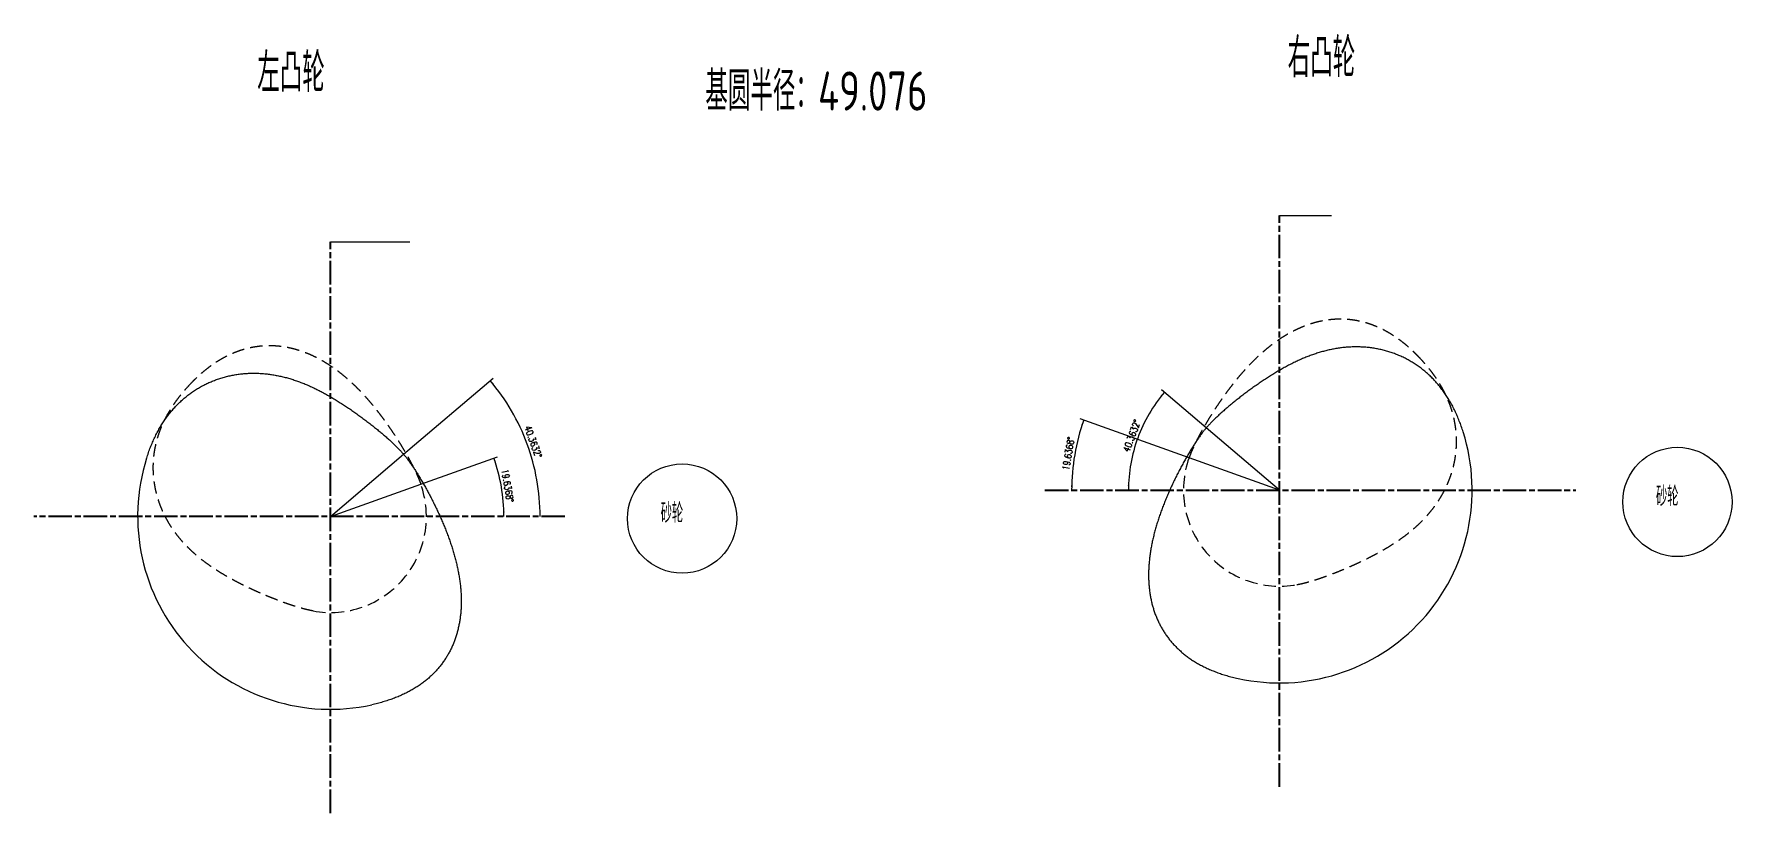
# Model space of a CAD drawing. Header units: millimetres. Extents: x 633 to 1504, y 16 to 1750.
# Drawn here: x 633 to 1501, y 774 to 1172 of the extents above; entities that cross this region are included whole.
import ezdxf

# ---------------------------------------------------------------- set-up
doc = ezdxf.new("R2010")
doc.units = ezdxf.units.MM
doc.linetypes.add('AM_ISO08W050', pattern=[18, 12, -1.5, 3, -1.5])
doc.linetypes.add('DASHED2', pattern=[9.525, 6.35, -3.175])
doc.layers.get('0').update_dxf_attribs({"lineweight": 18})
for name, color, linetype, lineweight in [('4虚线层', 6, 'DASHED2', 18), ('AM_7', 4, 'AM_ISO08W050', 25), ('尺寸线层', 3, 'Continuous', 18)]:
    doc.layers.add(name, color=color, linetype=linetype, lineweight=lineweight)
doc.styles.add('PC_TEXTSTYLE', font='isocp.shx', dxfattribs={"width": 0.8, "bigfont": 'gbcbig.shx'})
doc.styles.add('TH_GBDIM', font='romans.shx', dxfattribs={"width": 0.8, "bigfont": 'gbcbig.shx'})
doc.dimstyles.new('TH_GBDIM', dxfattribs={"dimtxt": 3.5, "dimasz": 2.5, "dimexe": 2, "dimexo": 0, "dimgap": 1.5, "dimtad": 1, "dimdec": 1, "dimdsep": 46, "dimtxsty": 'TH_GBDIM', "dimcen": 2.5, "dimdle": 5, "dimclrd": 4, "dimclre": 4, "dimclrt": 3, "dimadec": 0, "dimazin": 2, "dimtfac": 0.714286, "dimtdec": 1, "dimtmove": 0, "dimatfit": 3, "dimfxl": 0, "dimarcsym": 0})

# ---------------------------------------------------------------- blocks, each defined once
blk = doc.blocks.new('*X4')
at = {"layer": '尺寸线层', "linetype": 'Continuous'}
for points in [[(1169.27, 974.92), (1168.86, 972.42), (1168.07, 972.68)], [(1163.1, 939.22), (1163.54, 941.71), (1162.71, 941.73)]]:
    blk.add_hatch(color=4, dxfattribs=at).paths.add_polyline_path(points, flags=0)
at = {"layer": '尺寸线层', "color": 4, "linetype": 'Continuous'}
blk.add_line((1223.1, 955.71), (1167.39, 975.59), dxfattribs=at)
for start, end in [(160.36322, 170.18161), (170.18161, 180)]:
    blk.add_arc((1269.32, 939.22), 106.22, start, end, dxfattribs=at)
at = {"layer": '尺寸线层', "color": 3, "insert": (1161.45, 957.89), "char_height": 3.5, "width": 34.4, "attachment_point": 5, "rotation": 80.18161, "style": 'TH_GBDIM'}
blk.add_mtext('19.6368%%D', dxfattribs=at)
blk = doc.blocks.new('*X5')
at = {"layer": '尺寸线层', "linetype": 'Continuous'}
for points in [[(1210.51, 989.2), (1209.25, 987.01), (1208.6, 987.53)], [(1192.14, 939.22), (1192.6, 941.71), (1191.76, 941.73)]]:
    blk.add_hatch(color=4, dxfattribs=at).paths.add_polyline_path(points, flags=0)
at = {"layer": '尺寸线层', "color": 4, "linetype": 'Continuous'}
blk.add_line((1231.92, 971), (1208.99, 990.5), dxfattribs=at)
for start, end in [(139.6368, 159.8184), (159.8184, 180)]:
    blk.add_arc((1269.32, 939.22), 77.18, start, end, dxfattribs=at)
at = {"layer": '尺寸线层', "color": 3, "insert": (1193.83, 966.97), "char_height": 3.5, "width": 35.2, "attachment_point": 5, "rotation": 69.8184, "style": 'TH_GBDIM'}
blk.add_mtext('40.3632%%D', dxfattribs=at)
blk = doc.blocks.new('*X6')
at = {"layer": '尺寸线层', "linetype": 'Continuous'}
for points in [[(867.76, 955.58), (868.17, 953.08), (868.96, 953.34)], [(872.92, 925.77), (872.47, 928.27), (873.3, 928.29)]]:
    blk.add_hatch(color=4, dxfattribs=at).paths.add_polyline_path(points, flags=0)
at = {"layer": '尺寸线层', "color": 4, "linetype": 'Continuous'}
blk.add_line((830.45, 942.27), (869.65, 956.25), dxfattribs=at)
for start, end in [(9.81839, 19.63678), (0, 9.81839)]:
    blk.add_arc((784.23, 925.77), 88.69, start, end, dxfattribs=at)
at = {"layer": '尺寸线层', "color": 3, "insert": (874.82, 941.45), "char_height": 3.5, "width": 34.4, "attachment_point": 5, "rotation": 279.81839, "style": 'TH_GBDIM'}
blk.add_mtext('19.6368%%D', dxfattribs=at)
blk = doc.blocks.new('*X7')
at = {"layer": '尺寸线层', "linetype": 'Continuous'}
for points in [[(865.9, 995.19), (867.18, 993), (867.82, 993.53)], [(891.42, 925.77), (890.97, 928.27), (891.8, 928.28)]]:
    blk.add_hatch(color=4, dxfattribs=at).paths.add_polyline_path(points, flags=0)
at = {"layer": '尺寸线层', "color": 4, "linetype": 'Continuous'}
blk.add_line((821.62, 957.56), (867.42, 996.49), dxfattribs=at)
for start, end in [(20.1816, 40.3632), (360, 20.1816)]:
    blk.add_arc((784.23, 925.77), 107.19, start, end, dxfattribs=at)
at = {"layer": '尺寸线层', "color": 3, "insert": (887.89, 963.87), "char_height": 3.5, "width": 35.2, "attachment_point": 5, "rotation": 290.1816, "style": 'TH_GBDIM'}
blk.add_mtext('40.3632%%D', dxfattribs=at)

msp = doc.modelspace()

# ---------------------------------------------------------------- linework, layer by layer
for p, q in [((1269.32, 1079.57), (1295.91, 1079.57)), ((784.23, 1066.12), (824.86, 1066.12)), ((1269.32, 939.22), (1231.92, 971)), ((784.23, 925.77), (821.62, 957.56)), ((1269.32, 939.22), (1223.1, 955.71)), ((784.23, 925.77), (830.45, 942.27))]:
    msp.add_line(p, q)
for centre in [(1472.72, 933.18), (964, 924.68)]:
    msp.add_circle(centre, 27.92)
for centre, start, end in [((1269.32, 939.22), 257.59006, 17.59006), ((784.23, 925.77), 162.40994, 282.40994)]:
    msp.add_arc(centre, 98.5, start, end)
for points, knots in [([(1363.21, 968.99), (1362.91, 969.93), (1362.59, 970.88), (1361.94, 972.73), (1361.61, 973.63), (1360.91, 975.4), (1360.56, 976.27), (1359.82, 977.97), (1359.45, 978.81), (1358.67, 980.44), (1358.27, 981.24), (1357.45, 982.81), (1357.03, 983.57), (1356.16, 985.08), (1355.72, 985.82), (1354.81, 987.26), (1354.34, 987.97), (1353.38, 989.35), (1352.89, 990.03), (1351.89, 991.36), (1351.38, 992.01), (1350.33, 993.28), (1349.79, 993.9), (1348.7, 995.12), (1348.14, 995.71), (1347, 996.87), (1346.42, 997.43), (1345.24, 998.53), (1344.64, 999.07), (1343.41, 1000.11), (1342.79, 1000.62), (1341.52, 1001.6), (1340.87, 1002.08), (1339.56, 1003), (1338.9, 1003.45), (1337.55, 1004.31), (1336.87, 1004.73), (1335.48, 1005.52), (1334.78, 1005.91), (1333.36, 1006.65), (1332.65, 1007), (1331.2, 1007.67), (1330.47, 1007.99), (1328.99, 1008.59), (1328.24, 1008.88), (1326.74, 1009.42), (1325.99, 1009.67), (1324.46, 1010.14), (1323.7, 1010.36), (1322.15, 1010.77), (1321.38, 1010.95), (1319.82, 1011.29), (1319.04, 1011.44), (1317.47, 1011.71), (1316.69, 1011.83), (1315.11, 1012.03), (1314.32, 1012.12), (1312.74, 1012.25), (1311.95, 1012.3), (1310.36, 1012.37), (1309.57, 1012.39), (1307.99, 1012.4), (1307.2, 1012.39), (1305.62, 1012.33), (1304.83, 1012.29), (1303.26, 1012.17), (1302.47, 1012.1), (1300.9, 1011.92), (1300.12, 1011.82), (1298.56, 1011.58), (1297.78, 1011.45), (1296.23, 1011.16), (1295.46, 1011), (1293.92, 1010.65), (1293.16, 1010.47), (1291.63, 1010.07), (1290.87, 1009.86), (1289.35, 1009.41), (1288.59, 1009.18), (1287.08, 1008.68), (1286.33, 1008.42), (1284.84, 1007.88), (1284.09, 1007.59), (1282.6, 1007), (1281.86, 1006.7), (1280.38, 1006.07), (1279.65, 1005.74), (1278.18, 1005.07), (1277.45, 1004.72), (1275.98, 1004.01), (1275.25, 1003.64), (1273.8, 1002.89), (1273.07, 1002.5), (1271.62, 1001.71), (1270.9, 1001.31), (1269.45, 1000.48), (1268.73, 1000.06), (1267.29, 999.21), (1266.57, 998.77), (1265.14, 997.88), (1264.42, 997.43), (1262.99, 996.52), (1262.28, 996.05), (1260.86, 995.11), (1260.15, 994.64), (1258.74, 993.67), (1258.04, 993.19), (1256.64, 992.21), (1255.94, 991.71), (1254.56, 990.71), (1253.87, 990.21), (1252.5, 989.2), (1251.82, 988.7), (1250.48, 987.68), (1249.81, 987.17), (1248.49, 986.15), (1247.84, 985.63), (1246.56, 984.61), (1245.92, 984.1), (1244.67, 983.08), (1244.06, 982.58), (1242.85, 981.56), (1242.26, 981.06), (1241.1, 980.06), (1240.54, 979.57), (1239.44, 978.58), (1238.9, 978.1), (1237.86, 977.13), (1237.35, 976.66), (1236.38, 975.72), (1235.91, 975.26), (1235.01, 974.36), (1234.57, 973.91), (1233.75, 973.05), (1233.36, 972.62), (1232.62, 971.8), (1232.27, 971.41), (1231.92, 971)], [0, 0, 0, 0, 2.985141, 2.985141, 5.880015, 5.880015, 8.694498, 8.694498, 11.437975, 11.437975, 14.119283, 14.119283, 16.746681, 16.746681, 19.327822, 19.327822, 21.869734, 21.869734, 24.378803, 24.378803, 26.860774, 26.860774, 29.32075, 29.32075, 31.763201, 31.763201, 34.191982, 34.191982, 36.610358, 36.610358, 39.021033, 39.021033, 41.426184, 41.426184, 43.827506, 43.827506, 46.226258, 46.226258, 48.623305, 48.623305, 51.019177, 51.019177, 53.414113, 53.414113, 55.808121, 55.808121, 58.201027, 58.201027, 60.59253, 60.59253, 62.982249, 62.982249, 65.369774, 65.369774, 67.754714, 67.754714, 70.136738, 70.136738, 72.515617, 72.515617, 74.89126, 74.89126, 77.263745, 77.263745, 79.633349, 79.633349, 82.000564, 82.000564, 84.366117, 84.366117, 86.730974, 86.730974, 89.096343, 89.096343, 91.463659, 91.463659, 93.834567, 93.834567, 96.210891, 96.210891, 98.594588, 98.594588, 100.987692, 100.987692, 103.392243, 103.392243, 105.810204, 105.810204, 108.243359, 108.243359, 110.693212, 110.693212, 113.160861, 113.160861, 115.64688, 115.64688, 118.151196, 118.151196, 120.67297, 120.67297, 123.210496, 123.210496, 125.76112, 125.76112, 128.32118, 128.32118, 130.88599, 130.88599, 133.449853, 133.449853, 136.006109, 136.006109, 138.547221, 138.547221, 141.064882, 141.064882, 143.55014, 143.55014, 145.993518, 145.993518, 148.385138, 148.385138, 150.714803, 150.714803, 152.972065, 152.972065, 155.146242, 155.146242, 157.226402, 157.226402, 159.201302, 159.201302, 161.059294, 161.059294, 162.788201, 162.788201, 164.375178, 164.375178, 164.375178, 164.375178]), ([(690.34, 955.54), (690.64, 956.49), (690.95, 957.43), (691.61, 959.28), (691.94, 960.19), (692.63, 961.96), (692.99, 962.83), (693.72, 964.53), (694.1, 965.36), (694.88, 966.99), (695.28, 967.79), (696.1, 969.36), (696.52, 970.13), (697.39, 971.63), (697.83, 972.37), (698.74, 973.82), (699.21, 974.52), (700.17, 975.91), (700.66, 976.59), (701.66, 977.91), (702.17, 978.56), (703.22, 979.84), (703.75, 980.46), (704.85, 981.67), (705.41, 982.26), (706.54, 983.42), (707.13, 983.99), (708.31, 985.09), (708.91, 985.62), (710.14, 986.66), (710.76, 987.17), (712.03, 988.16), (712.68, 988.63), (713.98, 989.56), (714.65, 990), (716, 990.86), (716.68, 991.28), (718.07, 992.08), (718.77, 992.46), (720.18, 993.2), (720.9, 993.55), (722.35, 994.22), (723.08, 994.54), (724.56, 995.15), (725.3, 995.43), (726.81, 995.97), (727.56, 996.23), (729.09, 996.7), (729.85, 996.92), (731.39, 997.32), (732.17, 997.51), (733.73, 997.84), (734.51, 998), (736.08, 998.26), (736.86, 998.38), (738.44, 998.59), (739.23, 998.67), (740.81, 998.81), (741.6, 998.86), (743.18, 998.93), (743.98, 998.95), (745.56, 998.95), (746.35, 998.94), (747.93, 998.89), (748.72, 998.84), (750.29, 998.72), (751.08, 998.65), (752.65, 998.47), (753.43, 998.37), (754.99, 998.14), (755.76, 998), (757.31, 997.71), (758.09, 997.55), (759.63, 997.21), (760.39, 997.02), (761.92, 996.63), (762.68, 996.42), (764.2, 995.97), (764.96, 995.73), (766.46, 995.23), (767.21, 994.97), (768.71, 994.43), (769.46, 994.15), (770.94, 993.56), (771.69, 993.25), (773.16, 992.62), (773.9, 992.3), (775.37, 991.62), (776.1, 991.27), (777.57, 990.56), (778.3, 990.19), (779.75, 989.44), (780.48, 989.05), (781.93, 988.27), (782.65, 987.86), (784.1, 987.04), (784.82, 986.62), (786.26, 985.76), (786.98, 985.32), (788.41, 984.44), (789.13, 983.99), (790.55, 983.07), (791.27, 982.61), (792.69, 981.67), (793.4, 981.19), (794.81, 980.23), (795.51, 979.74), (796.91, 978.76), (797.61, 978.27), (798.99, 977.27), (799.68, 976.77), (801.05, 975.76), (801.73, 975.25), (803.07, 974.23), (803.74, 973.72), (805.05, 972.7), (805.71, 972.19), (806.99, 971.17), (807.63, 970.66), (808.88, 969.64), (809.49, 969.13), (810.7, 968.12), (811.29, 967.62), (812.44, 966.62), (813.01, 966.12), (814.11, 965.14), (814.65, 964.65), (815.69, 963.69), (816.2, 963.21), (817.17, 962.28), (817.64, 961.82), (818.54, 960.91), (818.98, 960.47), (819.8, 959.6), (820.19, 959.18), (820.93, 958.36), (821.28, 957.96), (821.62, 957.56)], [0, 0, 0, 0, 2.985141, 2.985141, 5.880015, 5.880015, 8.694498, 8.694498, 11.437975, 11.437975, 14.119283, 14.119283, 16.746681, 16.746681, 19.327822, 19.327822, 21.869734, 21.869734, 24.378803, 24.378803, 26.860774, 26.860774, 29.32075, 29.32075, 31.763201, 31.763201, 34.191982, 34.191982, 36.610358, 36.610358, 39.021033, 39.021033, 41.426184, 41.426184, 43.827506, 43.827506, 46.226258, 46.226258, 48.623305, 48.623305, 51.019177, 51.019177, 53.414113, 53.414113, 55.808121, 55.808121, 58.201027, 58.201027, 60.59253, 60.59253, 62.982249, 62.982249, 65.369774, 65.369774, 67.754714, 67.754714, 70.136738, 70.136738, 72.515617, 72.515617, 74.89126, 74.89126, 77.263745, 77.263745, 79.633349, 79.633349, 82.000564, 82.000564, 84.366117, 84.366117, 86.730974, 86.730974, 89.096343, 89.096343, 91.463659, 91.463659, 93.834567, 93.834567, 96.210891, 96.210891, 98.594588, 98.594588, 100.987692, 100.987692, 103.392243, 103.392243, 105.810204, 105.810204, 108.243359, 108.243359, 110.693212, 110.693212, 113.160861, 113.160861, 115.64688, 115.64688, 118.151196, 118.151196, 120.67297, 120.67297, 123.210496, 123.210496, 125.76112, 125.76112, 128.32118, 128.32118, 130.88599, 130.88599, 133.449853, 133.449853, 136.006109, 136.006109, 138.547221, 138.547221, 141.064882, 141.064882, 143.55014, 143.55014, 145.993518, 145.993518, 148.385138, 148.385138, 150.714803, 150.714803, 152.972065, 152.972065, 155.146242, 155.146242, 157.226402, 157.226402, 159.201302, 159.201302, 161.059294, 161.059294, 162.788201, 162.788201, 164.375178, 164.375178, 164.375178, 164.375178]), ([(1231.92, 971), (1231.58, 970.6), (1231.25, 970.19), (1230.56, 969.33), (1230.2, 968.87), (1229.48, 967.92), (1229.11, 967.42), (1228.36, 966.38), (1227.98, 965.84), (1227.22, 964.73), (1226.83, 964.16), (1226.05, 962.97), (1225.65, 962.36), (1224.86, 961.11), (1224.46, 960.48), (1223.66, 959.17), (1223.26, 958.5), (1222.46, 957.15), (1222.06, 956.46), (1221.26, 955.06), (1220.86, 954.35), (1220.07, 952.92), (1219.67, 952.19), (1218.88, 950.72), (1218.49, 949.98), (1217.71, 948.48), (1217.32, 947.72), (1216.56, 946.2), (1216.18, 945.44), (1215.43, 943.89), (1215.05, 943.12), (1214.32, 941.56), (1213.96, 940.78), (1213.24, 939.21), (1212.89, 938.42), (1212.2, 936.83), (1211.86, 936.04), (1211.19, 934.45), (1210.87, 933.65), (1210.23, 932.05), (1209.91, 931.25), (1209.3, 929.65), (1209.01, 928.84), (1208.43, 927.23), (1208.14, 926.43), (1207.6, 924.82), (1207.33, 924.01), (1206.82, 922.4), (1206.58, 921.59), (1206.1, 919.98), (1205.87, 919.17), (1205.44, 917.56), (1205.23, 916.76), (1204.83, 915.15), (1204.64, 914.34), (1204.29, 912.74), (1204.12, 911.94), (1203.81, 910.34), (1203.67, 909.54), (1203.41, 907.95), (1203.28, 907.15), (1203.06, 905.57), (1202.97, 904.78), (1202.79, 903.21), (1202.72, 902.43), (1202.6, 900.87), (1202.55, 900.09), (1202.47, 898.55), (1202.45, 897.78), (1202.42, 896.25), (1202.42, 895.49), (1202.45, 893.98), (1202.48, 893.23), (1202.55, 891.74), (1202.6, 891), (1202.73, 889.53), (1202.81, 888.8), (1202.98, 887.35), (1203.09, 886.63), (1203.32, 885.21), (1203.44, 884.5), (1203.72, 883.11), (1203.88, 882.41), (1204.21, 881.04), (1204.38, 880.36), (1204.77, 879.02), (1204.97, 878.35), (1205.4, 877.04), (1205.63, 876.38), (1206.12, 875.09), (1206.37, 874.46), (1206.91, 873.19), (1207.19, 872.57), (1207.77, 871.34), (1208.08, 870.73), (1208.72, 869.52), (1209.05, 868.92), (1209.74, 867.75), (1210.1, 867.17), (1210.84, 866.02), (1211.23, 865.45), (1212.02, 864.33), (1212.44, 863.78), (1213.29, 862.69), (1213.73, 862.15), (1214.64, 861.09), (1215.11, 860.56), (1216.08, 859.53), (1216.57, 859.02), (1217.6, 858.02), (1218.13, 857.53), (1219.21, 856.56), (1219.77, 856.08), (1220.92, 855.15), (1221.5, 854.69), (1222.71, 853.79), (1223.33, 853.35), (1224.61, 852.48), (1225.26, 852.06), (1226.6, 851.23), (1227.28, 850.82), (1228.69, 850.03), (1229.4, 849.65), (1230.87, 848.9), (1231.63, 848.53), (1233.17, 847.82), (1233.95, 847.48), (1235.56, 846.82), (1236.38, 846.5), (1238.06, 845.88), (1238.92, 845.58), (1240.67, 845), (1241.56, 844.73), (1243.38, 844.2), (1244.31, 843.95), (1246.21, 843.47), (1247.18, 843.24), (1248.15, 843.02)], [0, 0, 0, 0, 1.587082, 1.587082, 3.316601, 3.316601, 5.175833, 5.175833, 7.152428, 7.152428, 9.234394, 9.234394, 11.410095, 11.410095, 13.668285, 13.668285, 15.99815, 15.99815, 18.389378, 18.389378, 20.832228, 20.832228, 23.317606, 23.317606, 25.837122, 25.837122, 28.38314, 28.38314, 30.948801, 30.948801, 33.528017, 33.528017, 36.115451, 36.115451, 38.706467, 38.706467, 41.297073, 41.297073, 43.883842, 43.883842, 46.463833, 46.463833, 49.034512, 49.034512, 51.593674, 51.593674, 54.139373, 54.139373, 56.669863, 56.669863, 59.183548, 59.183548, 61.678949, 61.678949, 64.154674, 64.154674, 66.609415, 66.609415, 69.041937, 69.041937, 71.451095, 71.451095, 73.835847, 73.835847, 76.195277, 76.195277, 78.528626, 78.528626, 80.835323, 80.835323, 83.11502, 83.11502, 85.367628, 85.367628, 87.593346, 87.593346, 89.792697, 89.792697, 91.966551, 91.966551, 94.116145, 94.116145, 96.243103, 96.243103, 98.349434, 98.349434, 100.43754, 100.43754, 102.5102, 102.5102, 104.570556, 104.570556, 106.622083, 106.622083, 108.668562, 108.668562, 110.714036, 110.714036, 112.762769, 112.762769, 114.8192, 114.8192, 116.887895, 116.887895, 118.973501, 118.973501, 121.080705, 121.080705, 123.214194, 123.214194, 125.378626, 125.378626, 127.578608, 127.578608, 129.818682, 129.818682, 132.103326, 132.103326, 134.436963, 134.436963, 136.823983, 136.823983, 139.268775, 139.268775, 141.775776, 141.775776, 144.349529, 144.349529, 146.994748, 146.994748, 149.716397, 149.716397, 152.519777, 152.519777, 155.410621, 155.410621, 158.39519, 158.39519, 158.39519, 158.39519]), ([(821.62, 957.56), (821.97, 957.15), (822.3, 956.75), (822.99, 955.88), (823.35, 955.43), (824.07, 954.47), (824.44, 953.98), (825.19, 952.94), (825.57, 952.4), (826.33, 951.29), (826.72, 950.71), (827.5, 949.53), (827.9, 948.92), (828.69, 947.67), (829.09, 947.03), (829.88, 945.73), (830.28, 945.06), (831.08, 943.71), (831.49, 943.02), (832.29, 941.62), (832.68, 940.91), (833.48, 939.47), (833.88, 938.74), (834.67, 937.27), (835.06, 936.53), (835.84, 935.03), (836.23, 934.28), (836.99, 932.76), (837.37, 931.99), (838.12, 930.45), (838.49, 929.67), (839.23, 928.12), (839.59, 927.33), (840.3, 925.76), (840.66, 924.97), (841.35, 923.39), (841.69, 922.6), (842.35, 921), (842.68, 920.21), (843.32, 918.61), (843.63, 917.81), (844.24, 916.2), (844.54, 915.4), (845.12, 913.79), (845.4, 912.98), (845.95, 911.37), (846.22, 910.57), (846.73, 908.95), (846.97, 908.15), (847.45, 906.53), (847.68, 905.73), (848.11, 904.12), (848.32, 903.31), (848.72, 901.7), (848.9, 900.9), (849.26, 899.29), (849.42, 898.49), (849.73, 896.89), (849.88, 896.09), (850.14, 894.5), (850.26, 893.71), (850.48, 892.13), (850.58, 891.34), (850.75, 889.76), (850.83, 888.98), (850.95, 887.42), (851, 886.65), (851.08, 885.1), (851.1, 884.33), (851.12, 882.8), (851.12, 882.04), (851.1, 880.53), (851.07, 879.78), (851, 878.29), (850.95, 877.55), (850.82, 876.08), (850.74, 875.35), (850.56, 873.91), (850.46, 873.19), (850.23, 871.77), (850.11, 871.06), (849.83, 869.66), (849.67, 868.97), (849.34, 867.6), (849.16, 866.92), (848.78, 865.57), (848.58, 864.91), (848.15, 863.59), (847.92, 862.94), (847.43, 861.65), (847.18, 861.01), (846.64, 859.75), (846.36, 859.12), (845.78, 857.89), (845.47, 857.28), (844.83, 856.07), (844.5, 855.48), (843.81, 854.3), (843.45, 853.72), (842.71, 852.57), (842.32, 852), (841.52, 850.88), (841.11, 850.33), (840.26, 849.24), (839.82, 848.7), (838.91, 847.64), (838.44, 847.12), (837.47, 846.09), (836.98, 845.58), (835.95, 844.58), (835.42, 844.08), (834.34, 843.12), (833.78, 842.64), (832.63, 841.7), (832.04, 841.24), (830.84, 840.34), (830.21, 839.9), (828.94, 839.03), (828.29, 838.61), (826.95, 837.78), (826.27, 837.38), (824.86, 836.59), (824.14, 836.2), (822.67, 835.45), (821.92, 835.09), (820.38, 834.38), (819.6, 834.04), (817.99, 833.37), (817.17, 833.05), (815.49, 832.43), (814.63, 832.13), (812.88, 831.56), (811.99, 831.28), (810.17, 830.75), (809.24, 830.5), (807.34, 830.02), (806.37, 829.79), (805.4, 829.58)], [0, 0, 0, 0, 1.587082, 1.587082, 3.316601, 3.316601, 5.175833, 5.175833, 7.152428, 7.152428, 9.234394, 9.234394, 11.410095, 11.410095, 13.668285, 13.668285, 15.99815, 15.99815, 18.389378, 18.389378, 20.832228, 20.832228, 23.317606, 23.317606, 25.837122, 25.837122, 28.38314, 28.38314, 30.948801, 30.948801, 33.528017, 33.528017, 36.115451, 36.115451, 38.706467, 38.706467, 41.297073, 41.297073, 43.883842, 43.883842, 46.463833, 46.463833, 49.034512, 49.034512, 51.593674, 51.593674, 54.139373, 54.139373, 56.669863, 56.669863, 59.183548, 59.183548, 61.678949, 61.678949, 64.154674, 64.154674, 66.609415, 66.609415, 69.041937, 69.041937, 71.451095, 71.451095, 73.835847, 73.835847, 76.195277, 76.195277, 78.528626, 78.528626, 80.835323, 80.835323, 83.11502, 83.11502, 85.367628, 85.367628, 87.593346, 87.593346, 89.792697, 89.792697, 91.966551, 91.966551, 94.116145, 94.116145, 96.243103, 96.243103, 98.349434, 98.349434, 100.43754, 100.43754, 102.5102, 102.5102, 104.570556, 104.570556, 106.622083, 106.622083, 108.668562, 108.668562, 110.714036, 110.714036, 112.762769, 112.762769, 114.8192, 114.8192, 116.887895, 116.887895, 118.973501, 118.973501, 121.080705, 121.080705, 123.214194, 123.214194, 125.378626, 125.378626, 127.578608, 127.578608, 129.818682, 129.818682, 132.103326, 132.103326, 134.436963, 134.436963, 136.823983, 136.823983, 139.268775, 139.268775, 141.775776, 141.775776, 144.349529, 144.349529, 146.994748, 146.994748, 149.716397, 149.716397, 152.519777, 152.519777, 155.410621, 155.410621, 158.39519, 158.39519, 158.39519, 158.39519])]:
    msp.add_open_spline(points, degree=3, knots=knots)
at = {"layer": '4虚线层'}
for centre, start, end in [((1269.32, 939.22), 160.36322, 280.36322), ((784.23, 925.77), 259.63678, 19.63678)]:
    msp.add_arc(centre, 49.08, start, end, dxfattribs=at)
for points, knots in [([(1342.04, 1005.65), (1341.37, 1006.38), (1340.69, 1007.11), (1339.32, 1008.51), (1338.64, 1009.19), (1337.27, 1010.51), (1336.59, 1011.14), (1335.21, 1012.37), (1334.53, 1012.96), (1333.15, 1014.11), (1332.46, 1014.66), (1331.08, 1015.72), (1330.39, 1016.23), (1329.01, 1017.21), (1328.32, 1017.67), (1326.93, 1018.57), (1326.24, 1019), (1324.86, 1019.82), (1324.16, 1020.21), (1322.78, 1020.96), (1322.08, 1021.31), (1320.7, 1021.98), (1320, 1022.3), (1318.62, 1022.89), (1317.92, 1023.17), (1316.54, 1023.7), (1315.85, 1023.94), (1314.47, 1024.4), (1313.78, 1024.61), (1312.4, 1025), (1311.71, 1025.17), (1310.33, 1025.49), (1309.64, 1025.64), (1308.27, 1025.9), (1307.58, 1026.01), (1306.21, 1026.2), (1305.53, 1026.28), (1304.16, 1026.41), (1303.48, 1026.46), (1302.11, 1026.53), (1301.43, 1026.55), (1300.06, 1026.56), (1299.38, 1026.55), (1298.02, 1026.5), (1297.33, 1026.46), (1295.97, 1026.35), (1295.29, 1026.28), (1293.93, 1026.12), (1293.25, 1026.02), (1291.89, 1025.79), (1291.21, 1025.66), (1289.86, 1025.38), (1289.18, 1025.22), (1287.82, 1024.88), (1287.14, 1024.7), (1285.79, 1024.3), (1285.12, 1024.08), (1283.76, 1023.63), (1283.09, 1023.38), (1281.74, 1022.87), (1281.07, 1022.6), (1279.73, 1022.03), (1279.06, 1021.73), (1277.72, 1021.11), (1277.06, 1020.78), (1275.73, 1020.1), (1275.06, 1019.75), (1273.74, 1019.02), (1273.09, 1018.64), (1271.77, 1017.85), (1271.12, 1017.45), (1269.82, 1016.61), (1269.17, 1016.18), (1267.88, 1015.29), (1267.24, 1014.84), (1265.97, 1013.9), (1265.33, 1013.42), (1264.07, 1012.44), (1263.44, 1011.94), (1262.2, 1010.91), (1261.58, 1010.39), (1260.35, 1009.32), (1259.74, 1008.78), (1258.53, 1007.67), (1257.92, 1007.1), (1256.73, 1005.96), (1256.13, 1005.37), (1254.96, 1004.19), (1254.37, 1003.59), (1253.21, 1002.37), (1252.64, 1001.75), (1251.5, 1000.5), (1250.93, 999.87), (1249.81, 998.59), (1249.25, 997.95), (1248.15, 996.64), (1247.6, 995.98), (1246.52, 994.65), (1245.98, 993.98), (1244.92, 992.62), (1244.39, 991.94), (1243.34, 990.57), (1242.83, 989.88), (1241.8, 988.49), (1241.29, 987.79), (1240.29, 986.38), (1239.79, 985.68), (1238.81, 984.26), (1238.32, 983.56), (1237.36, 982.13), (1236.89, 981.42), (1235.96, 980), (1235.5, 979.28), (1234.59, 977.86), (1234.14, 977.15), (1233.26, 975.73), (1232.83, 975.02), (1231.99, 973.62), (1231.57, 972.92), (1230.76, 971.52), (1230.36, 970.83), (1229.59, 969.46), (1229.21, 968.78), (1228.48, 967.44), (1228.13, 966.77), (1227.44, 965.46), (1227.11, 964.82), (1226.48, 963.55), (1226.17, 962.93), (1225.59, 961.7), (1225.32, 961.11), (1224.79, 959.94), (1224.54, 959.37), (1224.08, 958.27), (1223.86, 957.74), (1223.46, 956.71), (1223.27, 956.21), (1223.1, 955.71)], [0, 0, 0, 0, 2.984569, 2.984569, 5.875414, 5.875414, 8.678795, 8.678795, 11.400444, 11.400444, 14.045663, 14.045663, 16.619417, 16.619417, 19.126419, 19.126419, 21.571212, 21.571212, 23.958232, 23.958232, 26.291869, 26.291869, 28.576514, 28.576514, 30.816589, 30.816589, 33.016571, 33.016571, 35.181004, 35.181004, 37.314493, 37.314493, 39.421698, 39.421698, 41.507305, 41.507305, 43.576, 43.576, 45.632432, 45.632432, 47.681166, 47.681166, 49.72664, 49.72664, 51.773119, 51.773119, 53.824647, 53.824647, 55.885003, 55.885003, 57.957663, 57.957663, 60.04577, 60.04577, 62.152102, 62.152102, 64.27906, 64.27906, 66.428655, 66.428655, 68.602509, 68.602509, 70.80186, 70.80186, 73.027579, 73.027579, 75.280187, 75.280187, 77.559885, 77.559885, 79.866582, 79.866582, 82.199931, 82.199931, 84.559362, 84.559362, 86.944114, 86.944114, 89.353273, 89.353273, 91.785796, 91.785796, 94.240536, 94.240536, 96.716262, 96.716262, 99.211663, 99.211663, 101.725349, 101.725349, 104.255839, 104.255839, 106.801539, 106.801539, 109.360701, 109.360701, 111.931381, 111.931381, 114.511372, 114.511372, 117.098141, 117.098141, 119.688747, 119.688747, 122.279764, 122.279764, 124.867198, 124.867198, 127.446415, 127.446415, 130.012076, 130.012076, 132.558095, 132.558095, 135.077612, 135.077612, 137.562989, 137.562989, 140.00584, 140.00584, 142.397068, 142.397068, 144.726934, 144.726934, 146.985124, 146.985124, 149.160826, 149.160826, 151.242792, 151.242792, 153.219388, 153.219388, 155.07862, 155.07862, 156.808139, 156.808139, 158.395222, 158.395222, 158.395222, 158.395222]), ([(711.51, 992.2), (712.18, 992.94), (712.86, 993.66), (714.23, 995.07), (714.91, 995.75), (716.28, 997.06), (716.96, 997.7), (718.33, 998.92), (719.02, 999.52), (720.4, 1000.66), (721.09, 1001.21), (722.47, 1002.27), (723.16, 1002.78), (724.54, 1003.76), (725.23, 1004.23), (726.61, 1005.13), (727.31, 1005.56), (728.69, 1006.38), (729.39, 1006.77), (730.77, 1007.51), (731.47, 1007.87), (732.85, 1008.54), (733.55, 1008.85), (734.93, 1009.45), (735.62, 1009.73), (737.01, 1010.25), (737.7, 1010.5), (739.08, 1010.95), (739.77, 1011.16), (741.15, 1011.55), (741.84, 1011.73), (743.22, 1012.05), (743.9, 1012.19), (745.28, 1012.45), (745.96, 1012.56), (747.34, 1012.76), (748.02, 1012.84), (749.39, 1012.97), (750.07, 1013.02), (751.44, 1013.09), (752.12, 1013.11), (753.49, 1013.12), (754.17, 1013.11), (755.53, 1013.06), (756.21, 1013.02), (757.58, 1012.91), (758.26, 1012.84), (759.62, 1012.67), (760.3, 1012.57), (761.66, 1012.35), (762.33, 1012.22), (763.69, 1011.93), (764.37, 1011.78), (765.73, 1011.44), (766.4, 1011.25), (767.76, 1010.85), (768.43, 1010.64), (769.78, 1010.18), (770.46, 1009.94), (771.81, 1009.43), (772.48, 1009.16), (773.82, 1008.59), (774.49, 1008.29), (775.83, 1007.66), (776.49, 1007.34), (777.82, 1006.66), (778.48, 1006.31), (779.81, 1005.57), (780.46, 1005.19), (781.77, 1004.41), (782.43, 1004), (783.73, 1003.16), (784.38, 1002.73), (785.67, 1001.85), (786.31, 1001.39), (787.58, 1000.46), (788.22, 999.98), (789.48, 999), (790.1, 998.49), (791.35, 997.47), (791.97, 996.94), (793.2, 995.88), (793.81, 995.33), (795.02, 994.22), (795.63, 993.66), (796.82, 992.51), (797.41, 991.93), (798.59, 990.74), (799.18, 990.14), (800.34, 988.93), (800.91, 988.31), (802.05, 987.06), (802.62, 986.43), (803.74, 985.15), (804.3, 984.5), (805.4, 983.19), (805.95, 982.53), (807.03, 981.2), (807.57, 980.53), (808.63, 979.18), (809.16, 978.5), (810.21, 977.12), (810.72, 976.43), (811.75, 975.04), (812.26, 974.34), (813.26, 972.94), (813.76, 972.23), (814.74, 970.82), (815.22, 970.11), (816.18, 968.69), (816.66, 967.98), (817.59, 966.55), (818.05, 965.84), (818.96, 964.42), (819.41, 963.7), (820.29, 962.29), (820.72, 961.58), (821.56, 960.17), (821.98, 959.47), (822.79, 958.08), (823.19, 957.39), (823.96, 956.02), (824.34, 955.34), (825.07, 953.99), (825.42, 953.33), (826.1, 952.02), (826.44, 951.37), (827.07, 950.1), (827.37, 949.48), (827.96, 948.26), (828.23, 947.66), (828.76, 946.49), (829, 945.93), (829.47, 944.82), (829.69, 944.29), (830.09, 943.26), (830.27, 942.76), (830.45, 942.27)], [0, 0, 0, 0, 2.984569, 2.984569, 5.875414, 5.875414, 8.678795, 8.678795, 11.400444, 11.400444, 14.045663, 14.045663, 16.619417, 16.619417, 19.126419, 19.126419, 21.571212, 21.571212, 23.958232, 23.958232, 26.291869, 26.291869, 28.576514, 28.576514, 30.816589, 30.816589, 33.016571, 33.016571, 35.181004, 35.181004, 37.314493, 37.314493, 39.421698, 39.421698, 41.507305, 41.507305, 43.576, 43.576, 45.632432, 45.632432, 47.681166, 47.681166, 49.72664, 49.72664, 51.773119, 51.773119, 53.824647, 53.824647, 55.885003, 55.885003, 57.957663, 57.957663, 60.04577, 60.04577, 62.152102, 62.152102, 64.27906, 64.27906, 66.428655, 66.428655, 68.602509, 68.602509, 70.80186, 70.80186, 73.027579, 73.027579, 75.280187, 75.280187, 77.559885, 77.559885, 79.866582, 79.866582, 82.199931, 82.199931, 84.559362, 84.559362, 86.944114, 86.944114, 89.353273, 89.353273, 91.785796, 91.785796, 94.240536, 94.240536, 96.716262, 96.716262, 99.211663, 99.211663, 101.725349, 101.725349, 104.255839, 104.255839, 106.801539, 106.801539, 109.360701, 109.360701, 111.931381, 111.931381, 114.511372, 114.511372, 117.098141, 117.098141, 119.688747, 119.688747, 122.279764, 122.279764, 124.867198, 124.867198, 127.446415, 127.446415, 130.012076, 130.012076, 132.558095, 132.558095, 135.077612, 135.077612, 137.562989, 137.562989, 140.00584, 140.00584, 142.397068, 142.397068, 144.726934, 144.726934, 146.985124, 146.985124, 149.160826, 149.160826, 151.242792, 151.242792, 153.219388, 153.219388, 155.07862, 155.07862, 156.808139, 156.808139, 158.395222, 158.395222, 158.395222, 158.395222]), ([(1278.15, 890.94), (1278.67, 891.04), (1279.19, 891.14), (1280.27, 891.37), (1280.83, 891.5), (1281.99, 891.78), (1282.59, 891.93), (1283.83, 892.26), (1284.46, 892.44), (1285.76, 892.82), (1286.42, 893.02), (1287.78, 893.44), (1288.47, 893.66), (1289.87, 894.12), (1290.58, 894.36), (1292.03, 894.87), (1292.76, 895.13), (1294.24, 895.67), (1294.98, 895.94), (1296.49, 896.52), (1297.25, 896.81), (1298.78, 897.41), (1299.55, 897.72), (1301.09, 898.35), (1301.86, 898.67), (1303.42, 899.33), (1304.2, 899.66), (1305.75, 900.34), (1306.53, 900.69), (1308.09, 901.39), (1308.87, 901.75), (1310.42, 902.47), (1311.19, 902.83), (1312.73, 903.57), (1313.49, 903.95), (1315.02, 904.71), (1315.78, 905.09), (1317.28, 905.87), (1318.03, 906.27), (1319.52, 907.07), (1320.25, 907.47), (1321.72, 908.29), (1322.44, 908.7), (1323.88, 909.54), (1324.59, 909.97), (1326, 910.83), (1326.69, 911.26), (1328.07, 912.15), (1328.76, 912.6), (1330.11, 913.51), (1330.77, 913.97), (1332.09, 914.9), (1332.74, 915.38), (1334.03, 916.34), (1334.67, 916.83), (1335.92, 917.83), (1336.54, 918.33), (1337.76, 919.35), (1338.36, 919.88), (1339.54, 920.93), (1340.12, 921.47), (1341.27, 922.56), (1341.83, 923.11), (1342.94, 924.24), (1343.49, 924.81), (1344.55, 925.97), (1345.08, 926.56), (1346.1, 927.76), (1346.61, 928.36), (1347.59, 929.6), (1348.07, 930.22), (1349.01, 931.49), (1349.46, 932.14), (1350.35, 933.44), (1350.79, 934.1), (1351.62, 935.44), (1352.03, 936.12), (1352.82, 937.49), (1353.2, 938.19), (1353.93, 939.6), (1354.28, 940.31), (1354.95, 941.74), (1355.27, 942.47), (1355.88, 943.94), (1356.17, 944.68), (1356.73, 946.17), (1356.98, 946.92), (1357.47, 948.44), (1357.7, 949.2), (1358.12, 950.74), (1358.31, 951.51), (1358.67, 953.07), (1358.82, 953.85), (1359.11, 955.42), (1359.23, 956.21), (1359.45, 957.79), (1359.54, 958.58), (1359.68, 960.18), (1359.73, 960.97), (1359.81, 962.57), (1359.82, 963.37), (1359.82, 964.97), (1359.8, 965.77), (1359.73, 967.36), (1359.68, 968.16), (1359.53, 969.76), (1359.44, 970.56), (1359.22, 972.15), (1359.1, 972.94), (1358.81, 974.52), (1358.65, 975.31), (1358.28, 976.89), (1358.09, 977.67), (1357.65, 979.24), (1357.42, 980.02), (1356.91, 981.57), (1356.64, 982.35), (1356.07, 983.89), (1355.76, 984.66), (1355.11, 986.19), (1354.77, 986.95), (1354.05, 988.47), (1353.67, 989.23), (1352.87, 990.74), (1352.45, 991.5), (1351.58, 993), (1351.13, 993.75), (1350.18, 995.24), (1349.69, 995.99), (1348.67, 997.48), (1348.13, 998.22), (1347.03, 999.71), (1346.45, 1000.45), (1345.26, 1001.94), (1344.65, 1002.68), (1343.37, 1004.17), (1342.71, 1004.91), (1342.04, 1005.65)], [0, 0, 0, 0, 1.586977, 1.586977, 3.315886, 3.315886, 5.173878, 5.173878, 7.148778, 7.148778, 9.228938, 9.228938, 11.403116, 11.403116, 13.660378, 13.660378, 15.990044, 15.990044, 18.381664, 18.381664, 20.825043, 20.825043, 23.310301, 23.310301, 25.827963, 25.827963, 28.369075, 28.369075, 30.925331, 30.925331, 33.489195, 33.489195, 36.054005, 36.054005, 38.614066, 38.614066, 41.16469, 41.16469, 43.702216, 43.702216, 46.223991, 46.223991, 48.728307, 48.728307, 51.214327, 51.214327, 53.681976, 53.681976, 56.13183, 56.13183, 58.564986, 58.564986, 60.982947, 60.982947, 63.387499, 63.387499, 65.780603, 65.780603, 68.164301, 68.164301, 70.540625, 70.540625, 72.911534, 72.911534, 75.278851, 75.278851, 77.64422, 77.64422, 80.009078, 80.009078, 82.374632, 82.374632, 84.741847, 84.741847, 87.111452, 87.111452, 89.483938, 89.483938, 91.859581, 91.859581, 94.238461, 94.238461, 96.620485, 96.620485, 99.005426, 99.005426, 101.392952, 101.392952, 103.782672, 103.782672, 106.174175, 106.174175, 108.567083, 108.567083, 110.961092, 110.961092, 113.356028, 113.356028, 115.7519, 115.7519, 118.148948, 118.148948, 120.5477, 120.5477, 122.949024, 122.949024, 125.354176, 125.354176, 127.76485, 127.76485, 130.183227, 130.183227, 132.612009, 132.612009, 135.054461, 135.054461, 137.514437, 137.514437, 139.996409, 139.996409, 142.505479, 142.505479, 145.047391, 145.047391, 147.628533, 147.628533, 150.255932, 150.255932, 152.93724, 152.93724, 155.680717, 155.680717, 158.495202, 158.495202, 161.390076, 161.390076, 164.375217, 164.375217, 164.375217, 164.375217]), ([(775.4, 877.5), (774.88, 877.59), (774.36, 877.7), (773.28, 877.93), (772.72, 878.06), (771.56, 878.34), (770.96, 878.49), (769.72, 878.82), (769.09, 879), (767.79, 879.37), (767.13, 879.57), (765.77, 879.99), (765.08, 880.21), (763.68, 880.68), (762.97, 880.92), (761.52, 881.42), (760.79, 881.68), (759.31, 882.22), (758.57, 882.5), (757.06, 883.07), (756.3, 883.37), (754.77, 883.97), (754, 884.28), (752.46, 884.91), (751.68, 885.23), (750.13, 885.88), (749.35, 886.22), (747.79, 886.9), (747.02, 887.24), (745.46, 887.94), (744.68, 888.3), (743.13, 889.02), (742.36, 889.39), (740.82, 890.13), (740.05, 890.5), (738.53, 891.26), (737.77, 891.65), (736.27, 892.43), (735.52, 892.82), (734.03, 893.62), (733.29, 894.02), (731.83, 894.84), (731.11, 895.26), (729.67, 896.1), (728.96, 896.52), (727.55, 897.38), (726.85, 897.82), (725.47, 898.7), (724.79, 899.15), (723.44, 900.06), (722.77, 900.52), (721.46, 901.46), (720.8, 901.93), (719.52, 902.9), (718.88, 903.39), (717.63, 904.38), (717.01, 904.89), (715.79, 905.91), (715.19, 906.43), (714.01, 907.49), (713.43, 908.02), (712.28, 909.11), (711.72, 909.67), (710.61, 910.79), (710.06, 911.36), (708.99, 912.53), (708.47, 913.11), (707.44, 914.31), (706.94, 914.92), (705.96, 916.15), (705.48, 916.78), (704.54, 918.05), (704.08, 918.69), (703.2, 919.99), (702.76, 920.66), (701.92, 922), (701.52, 922.67), (700.73, 924.05), (700.35, 924.74), (699.62, 926.15), (699.27, 926.86), (698.6, 928.3), (698.28, 929.03), (697.67, 930.49), (697.37, 931.23), (696.82, 932.72), (696.56, 933.48), (696.08, 934.99), (695.85, 935.76), (695.43, 937.29), (695.24, 938.07), (694.88, 939.62), (694.72, 940.41), (694.44, 941.98), (694.31, 942.76), (694.1, 944.35), (694.01, 945.14), (693.87, 946.73), (693.81, 947.53), (693.74, 949.12), (693.73, 949.92), (693.73, 951.52), (693.74, 952.32), (693.82, 953.92), (693.87, 954.72), (694.02, 956.31), (694.11, 957.11), (694.32, 958.7), (694.45, 959.49), (694.74, 961.08), (694.9, 961.87), (695.26, 963.44), (695.46, 964.23), (695.9, 965.79), (696.13, 966.57), (696.64, 968.13), (696.91, 968.9), (697.48, 970.44), (697.79, 971.21), (698.44, 972.75), (698.78, 973.51), (699.5, 975.03), (699.88, 975.79), (700.68, 977.3), (701.09, 978.05), (701.96, 979.55), (702.42, 980.3), (703.36, 981.8), (703.86, 982.54), (704.88, 984.03), (705.42, 984.78), (706.52, 986.26), (707.09, 987.01), (708.28, 988.49), (708.9, 989.24), (710.17, 990.72), (710.83, 991.47), (711.51, 992.2)], [0, 0, 0, 0, 1.586977, 1.586977, 3.315886, 3.315886, 5.173878, 5.173878, 7.148778, 7.148778, 9.228938, 9.228938, 11.403116, 11.403116, 13.660378, 13.660378, 15.990044, 15.990044, 18.381664, 18.381664, 20.825043, 20.825043, 23.310301, 23.310301, 25.827963, 25.827963, 28.369075, 28.369075, 30.925331, 30.925331, 33.489195, 33.489195, 36.054005, 36.054005, 38.614066, 38.614066, 41.16469, 41.16469, 43.702216, 43.702216, 46.223991, 46.223991, 48.728307, 48.728307, 51.214327, 51.214327, 53.681976, 53.681976, 56.13183, 56.13183, 58.564986, 58.564986, 60.982947, 60.982947, 63.387499, 63.387499, 65.780603, 65.780603, 68.164301, 68.164301, 70.540625, 70.540625, 72.911534, 72.911534, 75.278851, 75.278851, 77.64422, 77.64422, 80.009078, 80.009078, 82.374632, 82.374632, 84.741847, 84.741847, 87.111452, 87.111452, 89.483938, 89.483938, 91.859581, 91.859581, 94.238461, 94.238461, 96.620485, 96.620485, 99.005426, 99.005426, 101.392952, 101.392952, 103.782672, 103.782672, 106.174175, 106.174175, 108.567083, 108.567083, 110.961092, 110.961092, 113.356028, 113.356028, 115.7519, 115.7519, 118.148948, 118.148948, 120.5477, 120.5477, 122.949024, 122.949024, 125.354176, 125.354176, 127.76485, 127.76485, 130.183227, 130.183227, 132.612009, 132.612009, 135.054461, 135.054461, 137.514437, 137.514437, 139.996409, 139.996409, 142.505479, 142.505479, 145.047391, 145.047391, 147.628533, 147.628533, 150.255932, 150.255932, 152.93724, 152.93724, 155.680717, 155.680717, 158.495202, 158.495202, 161.390076, 161.390076, 164.375217, 164.375217, 164.375217, 164.375217])]:
    msp.add_open_spline(points, degree=3, knots=knots, dxfattribs=at)
at = {"layer": 'AM_7'}
for p, q in [((1269.32, 787.72), (1269.32, 1079.57)), ((784.23, 774.28), (784.23, 1066.12)), ((1149.42, 939.22), (1420.82, 939.22)), ((904.13, 925.77), (632.73, 925.77))]:
    msp.add_line(p, q, dxfattribs=at)

# ---------------------------------------------------------------- texts
at = {"layer": '尺寸线层', "attachment_point": 1, "style": 'PC_TEXTSTYLE'}
for s, insert, char_height, width in [('右凸轮', (1273.52, 1170.12), 20, 193.4969), ('左凸轮', (746.85, 1162.47), 20, 193.4969), ('基圆半径：49.076', (975.87, 1153.1), 20, 249.2249), ('砂轮', (1461.77, 941.07), 10, 59.8417), ('砂轮', (953.05, 932.56), 10, 59.8417)]:
    msp.add_mtext(s, dxfattribs=dict(at, insert=insert, char_height=char_height, width=width))

# ---------------------------------------------------------------- dimensions: what is measured, and where the dimension line sits
at = {"layer": '尺寸线层'}
for base, line1, line2, picture, middle in [((884.83469, 962.75298), ((904.12718, 925.77432), (632.73316, 925.77432)), ((784.22995, 925.77432), (821.62364, 957.55745)), '*X7', (887.88515, 963.87422)), ((1196.87934, 965.84561), ((1149.4214, 939.21955), (1420.81543, 939.21955)), ((1269.31863, 939.21955), (1231.92495, 971.00268)), '*X5', (1193.82888, 966.96685)), ((1164.65206, 957.3332), ((1149.4214, 939.21955), (1420.81543, 939.21955)), ((1269.31863, 939.21955), (1223.09677, 955.71185)), '*X4', (1161.44966, 957.88741)), ((871.6207, 940.8982), ((904.1272, 925.7743), (632.7332, 925.7743)), ((784.23, 925.7743), (830.4518, 942.2666)), '*X6', (874.8231, 941.4524))]:
    dim = msp.add_angular_dim_2l(base=base, line1=line1, line2=line2, dimstyle='TH_GBDIM', override={"dimscale": 1, "dimtad": 1, "dimtih": 0, "dimtoh": 0, "dimsah": 1, "dimadec": 4, "dimtdec": 4, "dimtfill": 1, "dimtzin": 8}, dxfattribs=at)
    dim.commit()
    dim.dimension.update_dxf_attribs({"geometry": picture, "text_midpoint": middle})

doc.saveas('drawing.dxf')
